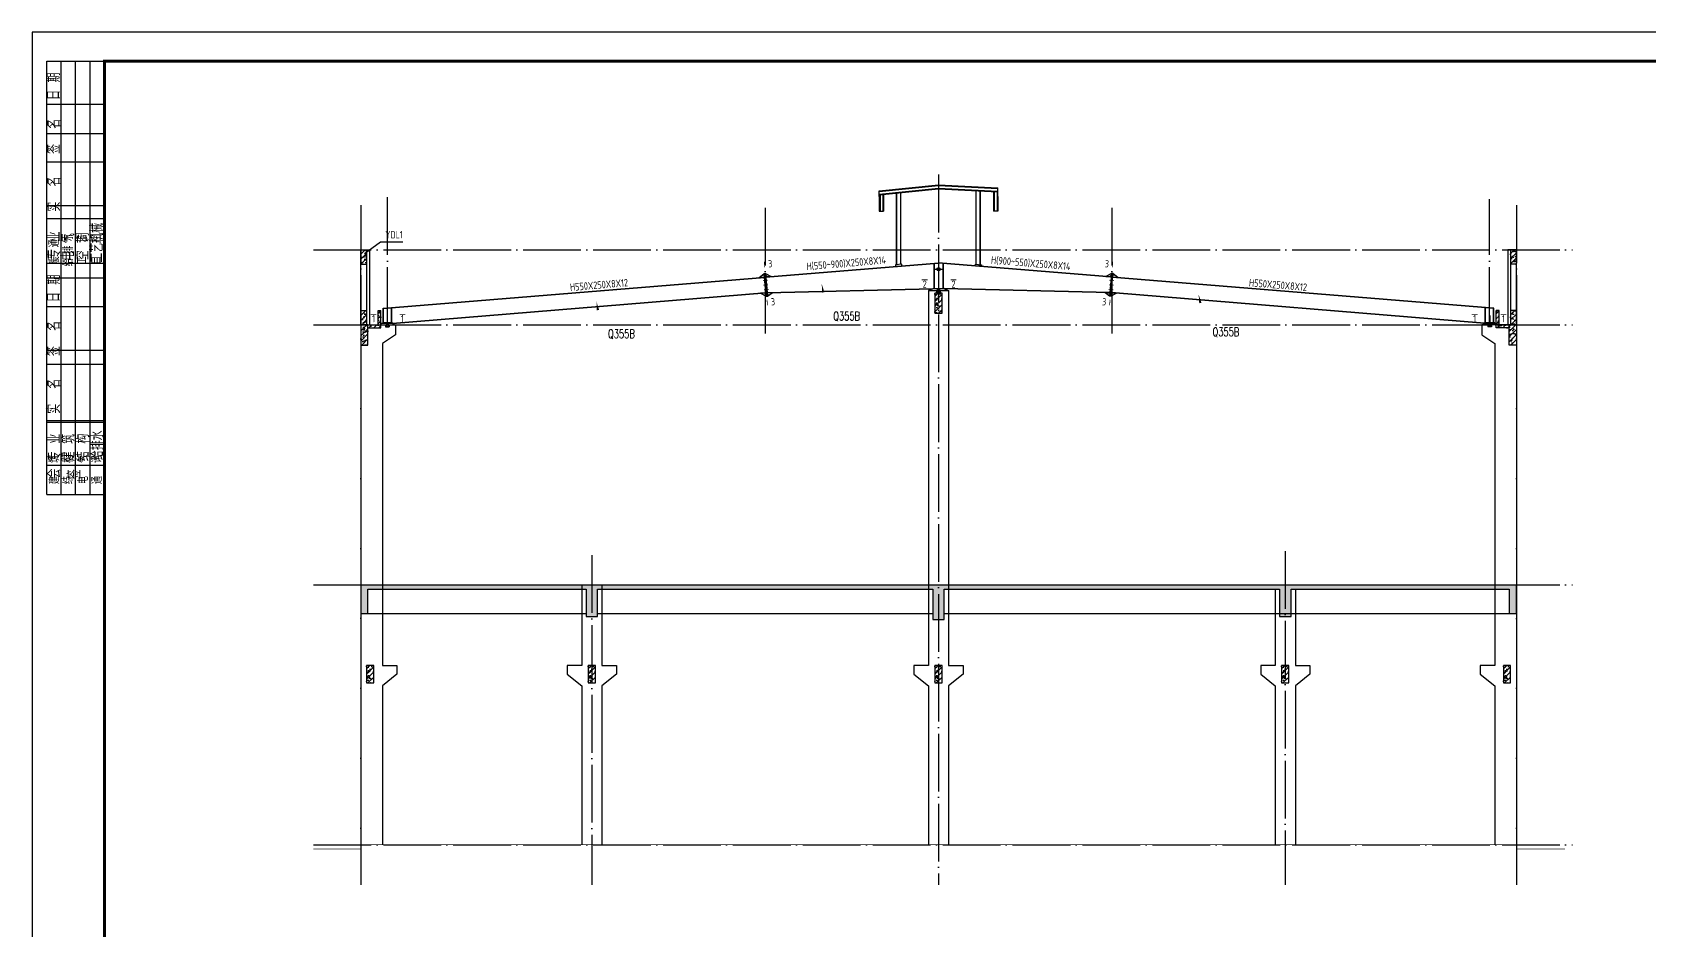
# Model space of a CAD drawing. Extents: x -695511 to 885008, y -751583 to -95266.
# Drawn here: x -44295 to 11651, y -675833 to -644763 of the extents above; entities that cross this region are included whole.
import ezdxf
from ezdxf.enums import TextEntityAlignment as Align

# ---------------------------------------------------------------- set-up
doc = ezdxf.new("R2010")
doc.units = 0
doc.header["$LTSCALE"] = 1000
doc.header["$MEASUREMENT"] = 0
doc.linetypes.add('DOTE', pattern=[2.42, 2, -0.2, 0.02, -0.2])
for name, color, linetype in [('10', 7, 'Continuous'), ('11', 1, 'Continuous'), ('14', 1, 'Continuous'), ('3T_GLASS', 5, 'Continuous'), ('_0', 7, 'Continuous'), ('DIM_ELEV', 3, 'Continuous'), ('DOTE', 1, 'Continuous'), ('link', 6, 'Continuous'), ('PUB_HATCH', 8, 'Continuous'), ('PUB_TEXT', 7, 'Continuous'), ('PUB_TITLE', 4, 'Continuous'), ('填充', 8, 'Continuous'), ('构件外轮廓线', 7, 'Continuous'), ('立面图', 7, 'Continuous'), ('钢梁', 140, 'Continuous')]:
    doc.layers.add(name, color=color, linetype=linetype)
for name, color, linetype, lineweight in [('114', 2, 'Continuous', 18), ('标准截面(白色)', 7, 'Continuous', 18), ('编号标注', 9, 'Continuous', 18)]:
    doc.layers.add(name, color=color, linetype=linetype, lineweight=lineweight)
doc.styles.add('A-STANDARD', font='SIMPLEX', dxfattribs={"bigfont": 'GBCBIG'})
doc.styles.add('hztxt', font='romand_pkpm', dxfattribs={"bigfont": 'gbcbig'})
doc.styles.add('PkpmHz', font='Pkpmeng', dxfattribs={"width": 0.7, "bigfont": 'hztxt'})
doc.styles.get("Standard").update_dxf_attribs({"font": 'gbenor.shx', "bigfont": 'gbcbig.shx'})
pattern_1 = [(45, (-949150.96, 177709.58), (-88.388348, 88.388348), []), (50, (-949150.96, 177709.58), (358.63009, -31.37607), [37.5, -412.5]), (355, (-949150.96, 177709.58), (-69.37567, 376.09607), [30, -330]), (100.4514, (-949121.08, 177706.96), (289.25469, 344.71977), [31.8701, -350.57106]), (46.1842, (-949150.96, 177809.6), (533.62052, -82.7595), [56.25, -618.75]), (96.6356, (-949106.5, 177802.7), (467.33135, 487.05894), [47.80514, -525.8565]), (351.1842, (-949150.96, 177809.6), (467.33097, 487.0593), [45, -495]), (21, (-949100.96, 177784.58), (298.453526, -201.309445), [37.5, -412.5]), (326, (-949100.96, 177784.58), (121.65767, 362.57502), [30, -330]), (71.4514, (-949076.1, 177767.8), (420.11131, 161.26525), [31.8701, -350.57106]), (37.5, (-949150.96, 177709.58), (6.079928, 166.446927), [0, -326, 0, -335, 0, -331.25]), (7.5, (-949150.96, 177709.58), (131.534769, 197.205856), [0, -191, 0, -318.5, 0, -126.25]), (327.5, (-949262.46, 177709.58), (266.911218, -11.277436), [0, -125, 0, -390, 0, -517.5]), (317.5, (-949312.46, 177709.58), (291.593085, 50.05249), [0, -162.5, 0, -259, 0, -367.5])]

# ---------------------------------------------------------------- blocks, each defined once
blk = doc.blocks.new('$titleblk$00000095')
for p, q in [((-150, 20), (-150, 0)), ((-150, 20), (0, 20)), ((-125, 20), (-125, 0)), ((-100, 20), (-100, 0)), ((-75, 20), (-75, 0)), ((-75, 20), (-75, 0)), ((-50, 20), (-50, 0)), ((-25, 20), (-25, 0)), ((0, 20), (0, 0)), ((-150, 15), (-75, 15)), ((-75, 15), (0, 15)), ((-150, 10), (-75, 10)), ((-75, 10), (0, 10)), ((-150, 5), (-75, 5)), ((-75, 5), (0, 5))]:
    blk.add_line(p, q)
at = {"width": 0.8}
for s, p in [('建   筑', (-146.45, 15.65)), ('暖  通', (-70.35, 15.73)), ('结   构', (-146.45, 10.91)), ('给 排 水', (-71.03, 10.9)), ('电   气', (-146.45, 5.65)), ('工   艺', (-70.35, 6.13)), ('通   讯', (-146.45, 0.88)), ('自   控', (-70.35, 1.24))]:
    blk.add_text(s, height=3.509, dxfattribs=at).set_placement(p)
blk = doc.blocks.new('A$C393D5F54')
at = {"layer": '14'}
for p, q in [((0, 446), (0, 14446)), ((0, 14446), (2000, 14446)), ((500, 446), (500, 14446)), ((1000, 446), (1000, 14446)), ((1500, 446), (1500, 14446)), ((2000, 446), (2000, 14446)), ((2000, 12946), (0, 12946)), ((2000, 10946), (0, 10946)), ((2000, 8990), (0, 8990)), ((2000, 7446), (0, 7446)), ((2000, 5946), (0, 5946)), ((2000, 3946), (0, 3946)), ((2000, 1990), (0, 1990)), ((2000, 446), (0, 446))]:
    blk.add_line(p, q, dxfattribs=at)
at = {"layer": '14', "style": 'hztxt', "width": 0.85}
for s, p in [('日 期', (462, 13105)), ('签  名', (466, 11238)), ('实  名', (466, 9238)), ('专 业', (472, 7598)), ('工艺机械', (1953, 7471)), ('电 气', (957, 7540)), ('空 调', (1460, 7558)), ('日 期', (462, 6105)), ('签  名', (466, 4238)), ('实  名', (466, 2238)), ('专 业', (480, 598)), ('建 筑', (967, 592)), ('结 构', (1470, 597)), ('给排水', (1970, 629)), ('会', (470, -3)), ('签', (1174, -27))]:
    blk.add_text(s, height=450, rotation=90, dxfattribs=at).set_placement(p)

msp = doc.modelspace()

# ---------------------------------------------------------------- hatches: boundary and pattern name
h = msp.add_hatch(color=256)
h.dxf.hatch_style = 1
h.paths.add_polyline_path([(-728.7, -664040.6), (6821.3, -664040.6), (6821.3, -664890.6), (7071.3, -664890.6), (7071.3, -663890.6), (-32928.7, -663890.6), (-32928.7, -664890.6), (-32678.7, -664890.6), (-32678.7, -664040.6), (-25128.7, -664040.6), (-25128.7, -664990.6), (-24728.7, -664990.6), (-24728.7, -664040.6), (-13128.7, -664040.6), (-13128.7, -665090.6), (-12728.7, -665090.6), (-12728.7, -664040.6), (-1128.7, -664040.6), (-1128.7, -664990.6), (-728.7, -664990.6)])
at = {"layer": 'PUB_HATCH'}
h = msp.add_hatch(dxfattribs=at)
h.set_pattern_fill('钢筋混凝土', color=256, scale=50)
h.set_pattern_definition(pattern_1)
h.paths.add_polyline_path([(-32928.7, -652790.6), (-32728.7, -652790.6), (-32728.7, -652290.6), (-32928.7, -652290.6)])
h.paths.add_polyline_path([(-32728.7, -654390.6), (-32928.7, -654390.6), (-32928.7, -654890.6), (-32728.7, -654890.6)])
h.paths.add_polyline_path([(-32928.7, -655590.6), (-32678.7, -655590.6), (-32678.7, -654890.6), (-32928.7, -654890.6)])
h.paths.add_polyline_path([(-32678.7, -654890.6), (-32678.7, -654990.6), (-32228.7, -654990.6), (-32228.7, -654890.6), (-32278.7, -654890.6)])
h.paths.add_polyline_path([(-32328.7, -654890.6), (-32278.7, -654890.6), (-32228.7, -654890.6), (-32228.7, -654390.6), (-32328.7, -654390.6)])
h = msp.add_hatch(dxfattribs=at)
h.set_pattern_fill('钢筋混凝土', color=256, scale=50)
h.set_pattern_definition(pattern_1)
h.paths.add_polyline_path([(6871.3, -652290.6), (7071.3, -652290.6), (7071.3, -652790.6), (6871.3, -652790.6)])
h.paths.add_polyline_path([(6871.3, -654390.6), (7071.3, -654390.6), (7071.3, -654890.6), (6871.3, -654890.6)])
h.paths.add_polyline_path([(6821.3, -654890.6), (7071.3, -654890.6), (7071.3, -655590.6), (6821.3, -655590.6)])
h.paths.add_polyline_path([(6371.3, -654890.6), (6421.3, -654890.6), (6821.3, -654890.6), (6821.3, -654990.6), (6371.3, -654990.6)])
h.paths.add_polyline_path([(6371.3, -654390.6), (6471.3, -654390.6), (6471.3, -654890.6), (6421.3, -654890.6), (6371.3, -654890.6)])
at = {"layer": '填充'}
h = msp.add_hatch(dxfattribs=at)
h.set_pattern_fill('钢筋混凝土', color=256, scale=50)
h.set_pattern_definition([(45, (-397404.02, -544164.93), (-88.388348, 88.388348), []), (50, (-397404.02, -544164.93), (358.6301, -31.37607), [37.5, -412.5]), (355, (-397404, -544164.93), (-69.37567, 376.09607), [30, -330]), (100.4514, (-397374.13, -544167.55), (289.2547, 344.71977), [31.8701, -350.57106]), (46.1842, (-397404, -544064.93), (533.6205, -82.7595), [56.25, -618.75]), (96.6356, (-397359.55, -544071.83), (467.33135, 487.05894), [47.80514, -525.8565]), (351.1842, (-397404, -544064.93), (467.331, 487.0593), [45, -495]), (21, (-397354.02, -544089.93), (298.45353, -201.30945), [37.5, -412.5]), (326, (-397354, -544089.93), (121.65767, 362.57502), [30, -330]), (71.4514, (-397329.15, -544106.7), (420.1113, 161.26525), [31.8701, -350.57106]), (37.5, (-397404.02, -544164.93), (6.079928, 166.446927), [0, -326, 0, -335, 0, -331.25]), (7.5, (-397404.02, -544164.93), (131.53477, 197.205856), [0, -191, 0, -318.5, 0, -126.25]), (327.5, (-397515.52, -544164.93), (266.91122, -11.277436), [0, -125, 0, -390, 0, -517.5]), (317.5, (-397565.52, -544164.93), (291.59308, 50.05249), [0, -162.5, 0, -259, 0, -367.5])])
h.paths.add_polyline_path([(-12803.5, -653790.1), (-13053.5, -653790.1), (-13053.5, -654490.1), (-12803.5, -654490.1)])
h = msp.add_hatch(dxfattribs=at)
h.set_pattern_fill('钢筋混凝土', color=256, scale=50)
h.set_pattern_definition([(45, (-417079.25, -557065.4), (-88.388348, 88.388348), []), (50, (-417079.25, -557065.4), (358.6301, -31.37607), [37.5, -412.5]), (355, (-417079.25, -557065.4), (-69.37567, 376.09607), [30, -330]), (100.4514, (-417049.36, -557068), (289.2547, 344.71977), [31.8701, -350.57106]), (46.1842, (-417079.25, -556965.4), (533.6205, -82.7595), [56.25, -618.75]), (96.6356, (-417034.8, -556972.3), (467.33135, 487.05894), [47.80514, -525.8565]), (351.1842, (-417079.25, -556965.4), (467.331, 487.0593), [45, -495]), (21, (-417029.25, -556990.4), (298.45353, -201.30945), [37.5, -412.5]), (326, (-417029.25, -556990.4), (121.65767, 362.57502), [30, -330]), (71.4514, (-417004.38, -557007.18), (420.1113, 161.26525), [31.8701, -350.57106]), (37.5, (-417079.25, -557065.4), (6.079928, 166.446927), [0, -326, 0, -335, 0, -331.25]), (7.5, (-417079.25, -557065.4), (131.53477, 197.205856), [0, -191, 0, -318.5, 0, -126.25]), (327.5, (-417190.75, -557065.4), (266.91122, -11.277436), [0, -125, 0, -390, 0, -517.5]), (317.5, (-417240.75, -557065.4), (291.59308, 50.05249), [0, -162.5, 0, -259, 0, -367.5])])
h.paths.add_polyline_path([(-32478.7, -666690.6), (-32728.7, -666690.6), (-32728.7, -667290.6), (-32478.7, -667290.6)])
h = msp.add_hatch(dxfattribs=at)
h.set_pattern_fill('钢筋混凝土', color=256, scale=50)
h.set_pattern_definition([(45, (-409404.25, -557065.4), (-88.388348, 88.388348), []), (50, (-409404.25, -557065.4), (358.6301, -31.37607), [37.5, -412.5]), (355, (-409404.25, -557065.4), (-69.37567, 376.09607), [30, -330]), (100.4514, (-409374.36, -557068), (289.2547, 344.71977), [31.8701, -350.57106]), (46.1842, (-409404.25, -556965.4), (533.6205, -82.7595), [56.25, -618.75]), (96.6356, (-409359.8, -556972.3), (467.33135, 487.05894), [47.80514, -525.8565]), (351.1842, (-409404.25, -556965.4), (467.331, 487.0593), [45, -495]), (21, (-409354.25, -556990.4), (298.45353, -201.30945), [37.5, -412.5]), (326, (-409354.25, -556990.4), (121.65767, 362.57502), [30, -330]), (71.4514, (-409329.38, -557007.18), (420.1113, 161.26525), [31.8701, -350.57106]), (37.5, (-409404.25, -557065.4), (6.079928, 166.446927), [0, -326, 0, -335, 0, -331.25]), (7.5, (-409404.25, -557065.4), (131.53477, 197.205856), [0, -191, 0, -318.5, 0, -126.25]), (327.5, (-409515.75, -557065.4), (266.91122, -11.277436), [0, -125, 0, -390, 0, -517.5]), (317.5, (-409565.75, -557065.4), (291.59308, 50.05249), [0, -162.5, 0, -259, 0, -367.5])])
h.paths.add_polyline_path([(-24803.7, -666690.6), (-25053.7, -666690.6), (-25053.7, -667290.6), (-24803.7, -667290.6)])
h = msp.add_hatch(dxfattribs=at)
h.set_pattern_fill('钢筋混凝土', color=256, scale=50)
h.set_pattern_definition([(45, (-397404.25, -557065.4), (-88.388348, 88.388348), []), (50, (-397404.25, -557065.4), (358.6301, -31.37607), [37.5, -412.5]), (355, (-397404.25, -557065.4), (-69.37567, 376.09607), [30, -330]), (100.4514, (-397374.36, -557068), (289.2547, 344.71977), [31.8701, -350.57106]), (46.1842, (-397404.25, -556965.4), (533.6205, -82.7595), [56.25, -618.75]), (96.6356, (-397359.8, -556972.3), (467.33135, 487.05894), [47.80514, -525.8565]), (351.1842, (-397404.25, -556965.4), (467.331, 487.0593), [45, -495]), (21, (-397354.25, -556990.4), (298.45353, -201.30945), [37.5, -412.5]), (326, (-397354.25, -556990.4), (121.65767, 362.57502), [30, -330]), (71.4514, (-397329.38, -557007.18), (420.1113, 161.26525), [31.8701, -350.57106]), (37.5, (-397404.25, -557065.4), (6.079928, 166.446927), [0, -326, 0, -335, 0, -331.25]), (7.5, (-397404.25, -557065.4), (131.53477, 197.205856), [0, -191, 0, -318.5, 0, -126.25]), (327.5, (-397515.75, -557065.4), (266.91122, -11.277436), [0, -125, 0, -390, 0, -517.5]), (317.5, (-397565.75, -557065.4), (291.59308, 50.05249), [0, -162.5, 0, -259, 0, -367.5])])
h.paths.add_polyline_path([(-12803.7, -666690.6), (-13053.7, -666690.6), (-13053.7, -667290.6), (-12803.7, -667290.6)])
h = msp.add_hatch(dxfattribs=at)
h.set_pattern_fill('钢筋混凝土', color=256, scale=50)
h.set_pattern_definition([(45, (-385404.25, -557065.4), (-88.388348, 88.388348), []), (50, (-385404.25, -557065.4), (358.6301, -31.37607), [37.5, -412.5]), (355, (-385404.25, -557065.4), (-69.37567, 376.09607), [30, -330]), (100.4514, (-385374.36, -557068), (289.2547, 344.71977), [31.8701, -350.57106]), (46.1842, (-385404.25, -556965.4), (533.6205, -82.7595), [56.25, -618.75]), (96.6356, (-385359.8, -556972.3), (467.33135, 487.05894), [47.80514, -525.8565]), (351.1842, (-385404.25, -556965.4), (467.331, 487.0593), [45, -495]), (21, (-385354.25, -556990.4), (298.45353, -201.30945), [37.5, -412.5]), (326, (-385354.25, -556990.4), (121.65767, 362.57502), [30, -330]), (71.4514, (-385329.38, -557007.18), (420.1113, 161.26525), [31.8701, -350.57106]), (37.5, (-385404.25, -557065.4), (6.079928, 166.446927), [0, -326, 0, -335, 0, -331.25]), (7.5, (-385404.25, -557065.4), (131.53477, 197.205856), [0, -191, 0, -318.5, 0, -126.25]), (327.5, (-385515.75, -557065.4), (266.91122, -11.277436), [0, -125, 0, -390, 0, -517.5]), (317.5, (-385565.75, -557065.4), (291.59308, 50.05249), [0, -162.5, 0, -259, 0, -367.5])])
h.paths.add_polyline_path([(-803.7, -666690.6), (-1053.7, -666690.6), (-1053.7, -667290.6), (-803.7, -667290.6)])
h = msp.add_hatch(dxfattribs=at)
h.set_pattern_fill('钢筋混凝土', color=256, scale=50)
h.set_pattern_definition([(45, (-377729.25, -557065.4), (-88.388348, 88.388348), []), (50, (-377729.25, -557065.4), (358.6301, -31.37607), [37.5, -412.5]), (355, (-377729.25, -557065.4), (-69.37567, 376.09607), [30, -330]), (100.4514, (-377699.36, -557068), (289.2547, 344.71977), [31.8701, -350.57106]), (46.1842, (-377729.25, -556965.4), (533.6205, -82.7595), [56.25, -618.75]), (96.6356, (-377684.8, -556972.3), (467.33135, 487.05894), [47.80514, -525.8565]), (351.1842, (-377729.25, -556965.4), (467.331, 487.0593), [45, -495]), (21, (-377679.25, -556990.4), (298.45353, -201.30945), [37.5, -412.5]), (326, (-377679.25, -556990.4), (121.65767, 362.57502), [30, -330]), (71.4514, (-377654.38, -557007.18), (420.1113, 161.26525), [31.8701, -350.57106]), (37.5, (-377729.25, -557065.4), (6.079928, 166.446927), [0, -326, 0, -335, 0, -331.25]), (7.5, (-377729.25, -557065.4), (131.53477, 197.205856), [0, -191, 0, -318.5, 0, -126.25]), (327.5, (-377840.75, -557065.4), (266.91122, -11.277436), [0, -125, 0, -390, 0, -517.5]), (317.5, (-377890.75, -557065.4), (291.59308, 50.05249), [0, -162.5, 0, -259, 0, -367.5])])
h.paths.add_polyline_path([(6871.3, -666690.6), (6621.3, -666690.6), (6621.3, -667290.6), (6871.3, -667290.6)])

# ---------------------------------------------------------------- linework, layer by layer
for p, q in [((-32928.7, -652790.6), (-32728.7, -652790.6)), ((7071.3, -652790.6), (6871.3, -652790.6)), ((-13278.7, -653697.4), (-13278.7, -666690.6)), ((-13278.7, -653697.4), (-12578.7, -653697.4)), ((-12578.7, -653697.4), (-12578.7, -666690.6)), ((-32928.7, -654390.6), (-32728.7, -654390.6)), ((-32328.7, -654390.6), (-32228.7, -654390.6)), ((-32328.7, -654890.6), (-32328.7, -654390.6)), ((-32228.7, -654990.6), (-32228.7, -654390.6)), ((6371.3, -654990.6), (6371.3, -654390.6)), ((6471.3, -654390.6), (6371.3, -654390.6)), ((6471.3, -654890.6), (6471.3, -654390.6)), ((7071.3, -654390.6), (6871.3, -654390.6)), ((-32928.7, -654890.6), (-32928.7, -672890.6)), ((-32928.7, -654890.6), (-32228.7, -654890.6)), ((-32678.7, -654890.6), (-32278.7, -654890.6)), ((-32678.7, -654990.6), (-32228.7, -654990.6)), ((-32278.7, -654890.6), (-31728.7, -654890.6)), ((-31728.7, -654890.6), (-31728.7, -655240.6)), ((6421.3, -654890.6), (5871.3, -654890.6)), ((5871.3, -654890.6), (5871.3, -655240.6)), ((7071.3, -654890.6), (6371.3, -654890.6)), ((7071.3, -654890.6), (6371.3, -654890.6)), ((6821.3, -654990.6), (6371.3, -654990.6)), ((6821.3, -654890.6), (6421.3, -654890.6)), ((7071.3, -654890.6), (7071.3, -672890.6)), ((-31728.7, -655240.6), (-32178.7, -655537.6)), ((-32178.7, -655537.6), (-32178.7, -666690.6)), ((5871.3, -655240.6), (6321.3, -655537.6)), ((6321.3, -655537.6), (6321.3, -666690.6)), ((-32928.7, -663890.6), (7071.3, -663890.6)), ((-25278.7, -663890.6), (-25278.7, -666690.6)), ((-24578.7, -663890.6), (-24578.7, -666690.6)), ((-1278.7, -664060.6), (-1278.7, -666690.6)), ((-578.7, -664060.6), (-578.7, -666690.6)), ((-32178.7, -667390.6), (-32178.7, -672890.6)), ((-25278.7, -667390.6), (-25278.7, -672890.6)), ((-24578.7, -667390.6), (-24578.7, -672890.6)), ((-13278.7, -667390.6), (-13278.7, -672890.6)), ((-12578.7, -667390.6), (-12578.7, -672890.6)), ((-1278.7, -667390.6), (-1278.7, -672890.6)), ((-578.7, -667390.6), (-578.7, -672890.6)), ((6321.3, -667390.6), (6321.3, -672890.6))]:
    msp.add_line(p, q)
for points in [[(-32928.7, -654890.6), (-32928.7, -652290.6), (-32728.7, -652290.6), (-32728.7, -654890.6)], [(-32801.1, -652425.7), (-32249, -652015), (-31467.5, -652015)], [(-32728.7, -652290.6), (-32628.7, -652290.6), (-32628.7, -654890.6)], [(6871.3, -652290.6), (6771.3, -652290.6), (6771.3, -654890.6)], [(7071.3, -654890.6), (7071.3, -652290.6), (6871.3, -652290.6), (6871.3, -654890.6)], [(-32928.7, -654890.6), (-32928.7, -655590.6), (-32678.7, -655590.6), (-32678.7, -654890.6), (-32928.7, -654890.6)], [(-32178.7, -654840.6), (-32228.7, -654840.6)], [(-32066.2, -654890.6), (-32066.2, -654960.6)], [(-32066.2, -654960.6), (-31941.2, -654960.6)], [(-31941.2, -654890.6), (-31941.2, -654960.6)], [(-31828.7, -654840.6), (-31778.7, -654840.6), (-31778.7, -654890.6)], [(5971.3, -654840.6), (5921.3, -654840.6), (5921.3, -654890.6)], [(6083.8, -654890.6), (6083.8, -654960.6)], [(6208.8, -654960.6), (6083.8, -654960.6)], [(6208.8, -654890.6), (6208.8, -654960.6)], [(6321.3, -654840.6), (6371.3, -654840.6)], [(7071.3, -654890.6), (7071.3, -655590.6), (6821.3, -655590.6), (6821.3, -654890.6), (7071.3, -654890.6)], [(-32928.7, -663890.6), (-32928.7, -664890.6), (-32678.7, -664890.6)], [(-32678.7, -664890.6), (-32678.7, -664040.6), (-25128.7, -664040.6)], [(-25128.7, -664040.6), (-25128.7, -664990.6), (-24728.7, -664990.6), (-24728.7, -664040.6)], [(-24728.7, -664040.6), (-13128.7, -664040.6)], [(-13128.7, -664040.6), (-13128.7, -665090.6), (-12728.7, -665090.6), (-12728.7, -664040.6)], [(-12728.7, -664040.6), (-1128.7, -664040.6)], [(-1128.7, -664040.6), (-1128.7, -664990.6), (-728.7, -664990.6), (-728.7, -664040.6)], [(-728.7, -664040.6), (6821.3, -664040.6), (6821.3, -664890.6), (7071.3, -664890.6), (7071.3, -663890.6)], [(-32678.7, -664890.6), (-25128.7, -664890.6)], [(-24728.7, -664890.6), (-13128.7, -664890.6)], [(-12728.7, -664890.6), (6821.3, -664890.6)], [(-32178.7, -666690.6), (-31678.7, -666690.6), (-31678.7, -666990.6), (-32178.7, -667390.6)], [(-25278.7, -666690.6), (-25778.7, -666690.6), (-25778.7, -666990.6), (-25278.7, -667390.6)], [(-24578.7, -666690.6), (-24078.7, -666690.6), (-24078.7, -666990.6), (-24578.7, -667390.6)], [(-13278.7, -666690.6), (-13778.7, -666690.6), (-13778.7, -666990.6), (-13278.7, -667390.6)], [(-12578.7, -666690.6), (-12078.7, -666690.6), (-12078.7, -666990.6), (-12578.7, -667390.6)], [(-1278.7, -666690.6), (-1778.7, -666690.6), (-1778.7, -666990.6), (-1278.7, -667390.6)], [(-578.7, -666690.6), (-78.7, -666690.6), (-78.7, -666990.6), (-578.7, -667390.6)], [(6321.3, -666690.6), (5821.3, -666690.6), (5821.3, -666990.6), (6321.3, -667390.6)]]:
    msp.add_lwpolyline(points)
at = {"layer": '10', "color": 3, "ltscale": 2, "const_width": 25}
for points in [[(-18944.1, -652899.6), (-18959.2, -652700.1)], [(-6913.3, -652899.6), (-6898.3, -652700.1)], [(-13507.9, -653333), (-13307.9, -653333)], [(-12510, -653333), (-12310, -653333)], [(-18850.6, -654216.6), (-18865.7, -654017.1)], [(-7006.8, -654216.6), (-6991.8, -654017.1)], [(-32582.9, -654526.1), (-32382.9, -654526.1)], [(-31585, -654526.1), (-31385, -654526.1)], [(5727.6, -654526.1), (5527.6, -654526.1)], [(6725.4, -654526.1), (6525.4, -654526.1)]]:
    msp.add_lwpolyline(points, dxfattribs=at)
at = {"layer": '11', "color": 2, "ltscale": 100}
for p, q in [((-14978.7, -650450.4), (-14978.7, -650248.2)), ((-10878.7, -650450.4), (-10878.7, -650146.2))]:
    msp.add_line(p, q, dxfattribs=at)
for points in [[(-14978.7, -650248.2), (-12928.7, -650040.6), (-10878.7, -650146.2)], [(-14978.7, -650273.3), (-12928.7, -650065.7), (-10878.7, -650171.3)], [(-10877.4, -650271.6), (-12929.3, -650165.9), (-14978.7, -650373.4)], [(-10878.7, -650296.5), (-12928.7, -650191), (-14978.7, -650398.5)], [(-14978.7, -650450.4), (-14978.7, -650950.4)], [(-14953.7, -650396), (-14953.7, -650950.4)], [(-14853.7, -650385.9), (-14853.7, -650950.4)], [(-14828.7, -650383.4), (-14828.7, -650950.4)], [(-11028.7, -650288.8), (-11028.7, -650950.4)], [(-11003.7, -650290.1), (-11003.7, -650950.4)], [(-10903.7, -650295.3), (-10903.7, -650950.4)], [(-10878.7, -650450.4), (-10878.7, -650950.4)], [(-14978.7, -650950.4), (-14828.7, -650950.4)], [(-10878.7, -650950.4), (-11028.7, -650950.4)]]:
    msp.add_lwpolyline(points, dxfattribs=at)
at = {"layer": '114', "ltscale": 2}
for p, q in [((-19008.2, -653178.5), (-18858.7, -653166.5)), ((-18994.5, -653350.4), (-18845, -653338.4)), ((-6863, -653350.4), (-7012.5, -653338.4)), ((-6849.2, -653178.5), (-6998.8, -653166.5)), ((-18981.3, -653512.6), (-18831.8, -653500.5)), ((-18968.4, -653674.7), (-18818.9, -653662.7)), ((-18954.6, -653846.6), (-18805, -653834.6)), ((-6902.9, -653846.6), (-7052.4, -653834.6)), ((-6889, -653674.7), (-7038.5, -653662.7)), ((-6876.1, -653512.6), (-7025.6, -653500.5))]:
    msp.add_line(p, q, dxfattribs=at)
at = {"layer": '114', "color": 1, "lineweight": 70, "ltscale": 2}
for p, q in [((-18958.4, -653174.5), (-18908.5, -653170.5)), ((-18944.6, -653346.4), (-18894.8, -653342.4)), ((-6912.8, -653346.4), (-6962.6, -653342.4)), ((-6899.1, -653174.5), (-6948.9, -653170.5)), ((-18931.5, -653508.6), (-18881.7, -653504.6)), ((-18918.6, -653670.7), (-18868.8, -653666.7)), ((-18904.7, -653842.6), (-18854.9, -653838.6)), ((-6952.7, -653842.6), (-7002.6, -653838.6)), ((-6938.8, -653670.7), (-6988.7, -653666.7)), ((-6925.9, -653508.6), (-6975.8, -653504.6))]:
    msp.add_line(p, q, dxfattribs=at)
at = {"layer": '14', "color": 0, "ltscale": 100}
for p, q in [((-14203.1, -652795.1), (-14417.9, -652813)), ((-14417.9, -652813), (-14413.8, -652862.9)), ((-14413.8, -652862.9), (-14198.9, -652845)), ((-14198.9, -652845), (-14203.1, -652795.1)), ((-11658.5, -652845), (-11654.4, -652795.1)), ((-11443.7, -652862.9), (-11658.5, -652845)), ((-11654.4, -652795.1), (-11439.5, -652813)), ((-11439.5, -652813), (-11443.7, -652862.9))]:
    msp.add_line(p, q, dxfattribs=at)
at = {"layer": '14', "ltscale": 2}
for p, q in [((-19138, -653249.1), (-18963.2, -653114.7)), ((-18973.5, -653235.9), (-19138, -653249.1)), ((-18955.2, -653214.4), (-18973.5, -653235.9)), ((-18963.2, -653114.7), (-18938.3, -653112.7)), ((-18900.5, -653902.5), (-18963.2, -653114.7)), ((-18963.2, -653114.7), (-18955.2, -653214.4)), ((-18938.3, -653112.7), (-18913.3, -653110.7)), ((-18938.3, -653112.7), (-18875.5, -653900.5)), ((-18875.5, -653900.5), (-18938.3, -653112.7)), ((-18913.3, -653110.7), (-18850.6, -653898.5)), ((-18905.3, -653210.4), (-18913.3, -653110.7)), ((-18913.3, -653110.7), (-18719.3, -653215.5)), ((-18883.8, -653228.7), (-18905.3, -653210.4)), ((-18719.3, -653215.5), (-18883.8, -653228.7)), ((-6944.1, -653110.7), (-7138.1, -653215.5)), ((-7138.1, -653215.5), (-6973.7, -653228.7)), ((-6944.1, -653110.7), (-7006.8, -653898.5)), ((-6919.2, -653112.7), (-6981.9, -653900.5)), ((-6981.9, -653900.5), (-6919.2, -653112.7)), ((-6973.7, -653228.7), (-6952.1, -653210.4)), ((-6957, -653902.5), (-6894.3, -653114.7)), ((-6952.1, -653210.4), (-6944.1, -653110.7)), ((-6919.2, -653112.7), (-6944.1, -653110.7)), ((-6894.3, -653114.7), (-6919.2, -653112.7)), ((-6894.3, -653114.7), (-6902.3, -653214.4)), ((-6902.3, -653214.4), (-6883.9, -653235.9)), ((-6719.5, -653249.1), (-6894.3, -653114.7)), ((-6883.9, -653235.9), (-6719.5, -653249.1)), ((-18929.5, -653784.4), (-19093.9, -653797.6)), ((-19093.9, -653797.6), (-18899.9, -653902.4)), ((-18907.9, -653802.7), (-18929.5, -653784.4)), ((-18899.9, -653902.4), (-18907.9, -653802.7)), ((-18899.9, -653902.4), (-18875, -653900.4)), ((-18875, -653900.4), (-18850.1, -653898.4)), ((-18844.3, -653782.5), (-18858.1, -653798.7)), ((-18858.1, -653798.7), (-18850.1, -653898.4)), ((-18850.1, -653898.4), (-18690.9, -653778.9)), ((-18690.9, -653778.9), (-18844.3, -653782.5)), ((-7007.4, -653898.4), (-7166.6, -653778.9)), ((-7166.6, -653778.9), (-7013.2, -653782.5)), ((-7013.2, -653782.5), (-6999.4, -653798.7)), ((-6999.4, -653798.7), (-7007.4, -653898.4)), ((-6982.4, -653900.4), (-7007.4, -653898.4)), ((-6957.5, -653902.4), (-6982.4, -653900.4)), ((-6763.5, -653797.6), (-6957.5, -653902.4)), ((-6957.5, -653902.4), (-6949.5, -653802.7)), ((-6949.5, -653802.7), (-6928, -653784.4)), ((-6928, -653784.4), (-6763.5, -653797.6))]:
    msp.add_line(p, q, dxfattribs=at)
at = {"layer": '14'}
for points in [[(-12891.2, -653647.5), (-12891.2, -653737.5), (-12966.2, -653737.5), (-12966.2, -653647.5)], [(-12896.2, -653647.5), (-12896.2, -653737.5)], [(-32041.2, -654840.6), (-32041.2, -654950.6), (-31966.2, -654950.6), (-31966.2, -654840.6)], [(-32036.2, -654840.6), (-32036.2, -654950.6)], [(6183.8, -654840.6), (6183.8, -654950.6), (6108.8, -654950.6), (6108.8, -654840.6)], [(6178.8, -654840.6), (6178.8, -654950.6)]]:
    msp.add_lwpolyline(points, dxfattribs=at)
at = {"layer": '3T_GLASS'}
for p, q in [((-13128.7, -653647.5), (-13278.7, -653697.4)), ((-12728.7, -653647.5), (-12578.7, -653697.4))]:
    msp.add_line(p, q, dxfattribs=at)
msp.add_lwpolyline([(-12988.9, -653697.4), (-12872.6, -653697.4), (-12872.6, -653757.1), (-12988.9, -653757.1)], close=True, dxfattribs=at)
msp.add_lwpolyline([(7071.3, -654890.6), (7071.3, -655590.6), (6821.3, -655590.6), (6821.3, -654890.6), (7071.3, -654890.6)], dxfattribs=at)
at = {"layer": '_0'}
for p, q in [((-13078.7, -652960.7), (-12778.7, -652960.7)), ((-13078.7, -652968.7), (-12778.7, -652968.7))]:
    msp.add_line(p, q, dxfattribs=at)
for radius in [57, 52]:
    msp.add_circle((-12928.7, -652965.1), radius, dxfattribs=at)
at = {"layer": 'DIM_ELEV'}
for points in [[(-15382.8, -654842.3, 0, 0, 0), (-16730, -654842.3, 0, 0, 0), (-16971.5, -653473.1, 0, 80, 0), (-16919.4, -653768.5, 0, 0, 0)], [(-2254.7, -655442.1, 0, 0, 0), (-3601.9, -655442.1, 0, 0, 0), (-3925.5, -653840.7, 0, 80, 0), (-3866.1, -654134.8, 0, 0, 0)], [(-23179.8, -655454.8, 0, 0, 0), (-24527, -655454.8, 0, 0, 0), (-24768.5, -654085.6, 0, 80, 0), (-24716.4, -654381, 0, 0, 0)]]:
    msp.add_lwpolyline(points, format="xyseb", dxfattribs=at)
at = {"layer": 'DOTE', "linetype": 'DOTE'}
for p, q in [((-12928.7, -649690), (-12928.7, -674280.9)), ((-32003.7, -654890.6), (-32003.7, -650275.1)), ((6146.3, -654890.6), (6146.3, -650541.6)), ((-32928.7, -650751.9), (-32928.7, -674280.9)), ((-18928.7, -650841), (-18928.7, -655194)), ((-6928.7, -650841), (-6928.7, -655194)), ((7071.3, -650752.8), (7071.3, -674280.9)), ((-34564.3, -652290.6), (9019.8, -652290.6)), ((-34564.3, -654890.6), (9019.8, -654890.6)), ((-24928.7, -662866.5), (-24928.7, -674280.9)), ((-928.7, -662722.1), (-928.7, -674280.9)), ((-34564.3, -663890.6), (9019.8, -663890.6)), ((-34564.3, -672890.6), (9019.8, -672890.6))]:
    msp.add_line(p, q, dxfattribs=at)
at = {"layer": 'link'}
for points in [[(-14378.7, -652809.8), (-14378.7, -650337.8)], [(-14370.7, -652809.8), (-14370.7, -650337)], [(-14236.7, -652797.3), (-14236.7, -650323.4)], [(-14228.7, -652797.3), (-14228.7, -650322.6)], [(-11628.7, -652797.3), (-11628.7, -650257.9)], [(-11620.7, -652797.3), (-11620.7, -650258.3)], [(-11486.7, -652809.8), (-11486.7, -650265.2)], [(-11478.7, -652809.8), (-11478.7, -650265.6)]]:
    msp.add_lwpolyline(points, dxfattribs=at)
at = {"layer": 'PUB_TITLE'}
msp.add_lwpolyline([(-44295, -704162.5), (60805, -704162.5), (60805, -644762.5), (-44295, -644762.5)], close=True, dxfattribs=at)
at = {"layer": 'PUB_TITLE', "const_width": 100}
msp.add_lwpolyline([(-41795, -703162.5), (59805, -703162.5), (59805, -645762.5), (-41795, -645762.5)], close=True, dxfattribs=at)
at = {"layer": '构件外轮廓线'}
for points in [[(-13053.5, -654490.1), (-12803.5, -654490.1), (-12803.5, -653790.1), (-13053.5, -653790.1)], [(-32728.7, -667290.6), (-32478.7, -667290.6), (-32478.7, -666690.6), (-32728.7, -666690.6)], [(-25053.7, -667290.6), (-24803.7, -667290.6), (-24803.7, -666690.6), (-25053.7, -666690.6)], [(-13053.7, -667290.6), (-12803.7, -667290.6), (-12803.7, -666690.6), (-13053.7, -666690.6)], [(-1053.7, -667290.6), (-803.7, -667290.6), (-803.7, -666690.6), (-1053.7, -666690.6)], [(6621.3, -667290.6), (6871.3, -667290.6), (6871.3, -666690.6), (6621.3, -666690.6)]]:
    msp.add_lwpolyline(points, close=True, dxfattribs=at)
at = {"layer": '立面图', "const_width": 20}
for points in [[(-34563.7, -673040.6), (-32928.7, -673040.6), (-32928.7, -672890.6), (7071.3, -672890.6)], [(7071.3, -672890.6), (7071.3, -673040.6), (8757.8, -673040.6)]]:
    msp.add_lwpolyline(points, dxfattribs=at)
at = {"layer": '编号标注', "ltscale": 2, "const_width": 0.1}
for points in [[(-19050.5, -653181.9, 1), (-19050.6, -653181.9, 1)], [(-6806.9, -653181.9, -1), (-6806.8, -653181.9, -1)], [(-18996.9, -653850, -1), (-18997, -653850, -1)], [(-6860.6, -653850, 1), (-6860.5, -653850, 1)]]:
    msp.add_lwpolyline(points, format="xyb", close=True, dxfattribs=at)
at = {"layer": '钢梁'}
for p, q in [((-18903.8, -653230.4), (-12928.7, -652741.1)), ((-18902.9, -653242.4), (-12928.7, -652753.2)), ((-13088.7, -652766.3), (-13088.7, -653627.5)), ((-13078.7, -652765.4), (-13078.7, -653627.5)), ((-6953.6, -653230.4), (-12928.7, -652741.1)), ((-6954.6, -653242.4), (-12928.7, -652753.2)), ((-12778.7, -652765.4), (-12778.7, -653627.5)), ((-12768.7, -652766.3), (-12768.7, -653627.5)), ((-32153.7, -654315.4), (-18953.6, -653234.5)), ((-32153.7, -654327.4), (-18952.7, -653246.4)), ((6296.3, -654327.4), (-6904.8, -653246.4)), ((6296.3, -654315.4), (-6903.8, -653234.5)), ((-31828.7, -654828.6), (-18910.9, -653770.8)), ((-31828.7, -654840.6), (-18910, -653782.7)), ((-18861.1, -653766.7), (-13128.7, -653635.5)), ((-18860.2, -653778.7), (-13128.7, -653647.5)), ((-6996.3, -653766.7), (-12728.7, -653635.5)), ((-6997.3, -653778.7), (-12728.7, -653647.5)), ((5971.3, -654840.6), (-6947.4, -653782.7)), ((5971.3, -654828.6), (-6946.5, -653770.8)), ((-32153.7, -654820.6), (-32153.7, -654315.4)), ((-32141.7, -654820.6), (-32141.7, -654326.4)), ((-31865.7, -654820.6), (-31865.7, -654303.8)), ((-31853.7, -654820.6), (-31853.7, -654302.9)), ((5996.3, -654820.6), (5996.3, -654302.9)), ((6008.3, -654820.6), (6008.3, -654303.8)), ((6284.3, -654820.6), (6284.3, -654326.4)), ((6296.3, -654820.6), (6296.3, -654315.4)), ((-31828.7, -654820.6), (-32178.7, -654820.6)), ((-31828.7, -654840.6), (-31828.7, -654820.6)), ((5971.3, -654820.6), (6321.3, -654820.6)), ((5971.3, -654840.6), (5971.3, -654820.6))]:
    msp.add_line(p, q, dxfattribs=at)
for points in [[(-13128.7, -653627.5), (-12728.7, -653627.5), (-12728.7, -653647.5), (-13128.7, -653647.5)], [(-32008.7, -654820.6), (-31998.7, -654820.6), (-31998.7, -654570.6), (-32008.7, -654570.6)], [(6151.3, -654820.6), (6141.3, -654820.6), (6141.3, -654570.6), (6151.3, -654570.6)], [(-32178.7, -654820.6), (-31828.7, -654820.6), (-31828.7, -654840.6), (-32178.7, -654840.6)], [(6321.3, -654820.6), (5971.3, -654820.6), (5971.3, -654840.6), (6321.3, -654840.6)]]:
    msp.add_lwpolyline(points, close=True, dxfattribs=at)

# ---------------------------------------------------------------- block references
at = {"layer": '14', "color": 6}
msp.add_blockref('A$C393D5F54', (-43795, -660208.1), dxfattribs=at)
at = {"layer": 'PUB_TITLE', "xscale": 100, "yscale": 100, "zscale": 100, "rotation": 90}
msp.add_blockref('$titleblk$00000095', (-41795, -645762.5), dxfattribs=at)

# ---------------------------------------------------------------- texts
at = {"layer": '10', "ltscale": 2, "style": 'PkpmHz', "width": 0.77}
for rotation, p in [(4.98262, (-18755.1, -652774.1)), (355.01738, (-7102.3, -652774.1)), (4.98262, (-18661.6, -654091.1)), (355.01738, (-7195.8, -654091.1))]:
    msp.add_text('3', height=250, rotation=rotation, dxfattribs=at).set_placement(p, align=Align.MIDDLE_CENTER)
for s, p in [('2', (-13407.9, -653483)), ('2', (-12410, -653483)), ('1', (-32482.9, -654676.1)), ('1', (-31485, -654676.1)), ('1', (5627.6, -654676.1)), ('1', (6625.4, -654676.1))]:
    msp.add_text(s, height=250, dxfattribs=at).set_placement(p, align=Align.MIDDLE_CENTER)
at = {"layer": 'DIM_ELEV', "color": 7, "style": 'A-STANDARD', "width": 0.705882}
for p in [(-16571.4, -654736.8), (-24368.4, -655349.3), (-3443.3, -655284.6)]:
    msp.add_text('Q355B', height=297.5, dxfattribs=at).set_placement(p)
at = {"layer": 'PUB_TEXT', "style": 'PkpmHz', "width": 0.7}
msp.add_text('YDL1', height=260, dxfattribs=at).set_placement((-32078.6, -651899.7))
at = {"layer": '标准截面(白色)', "style": 'PkpmHz', "width": 0.78}
for s, rotation, p in [('H(550~900)X250X8X14', 4.78022, (-16133.4, -652625.6)), ('H(900~550)X250X8X14', 355.21978, (-9724.1, -652625.6)), ('H550X250X8X12', 4.78022, (-24691, -653379.7)), ('H550X250X8X12', 355.21978, (-1166.5, -653379.7))]:
    msp.add_text(s, height=260, rotation=rotation, dxfattribs=at).set_placement(p, align=Align.TOP_CENTER)

doc.saveas('drawing.dxf')
